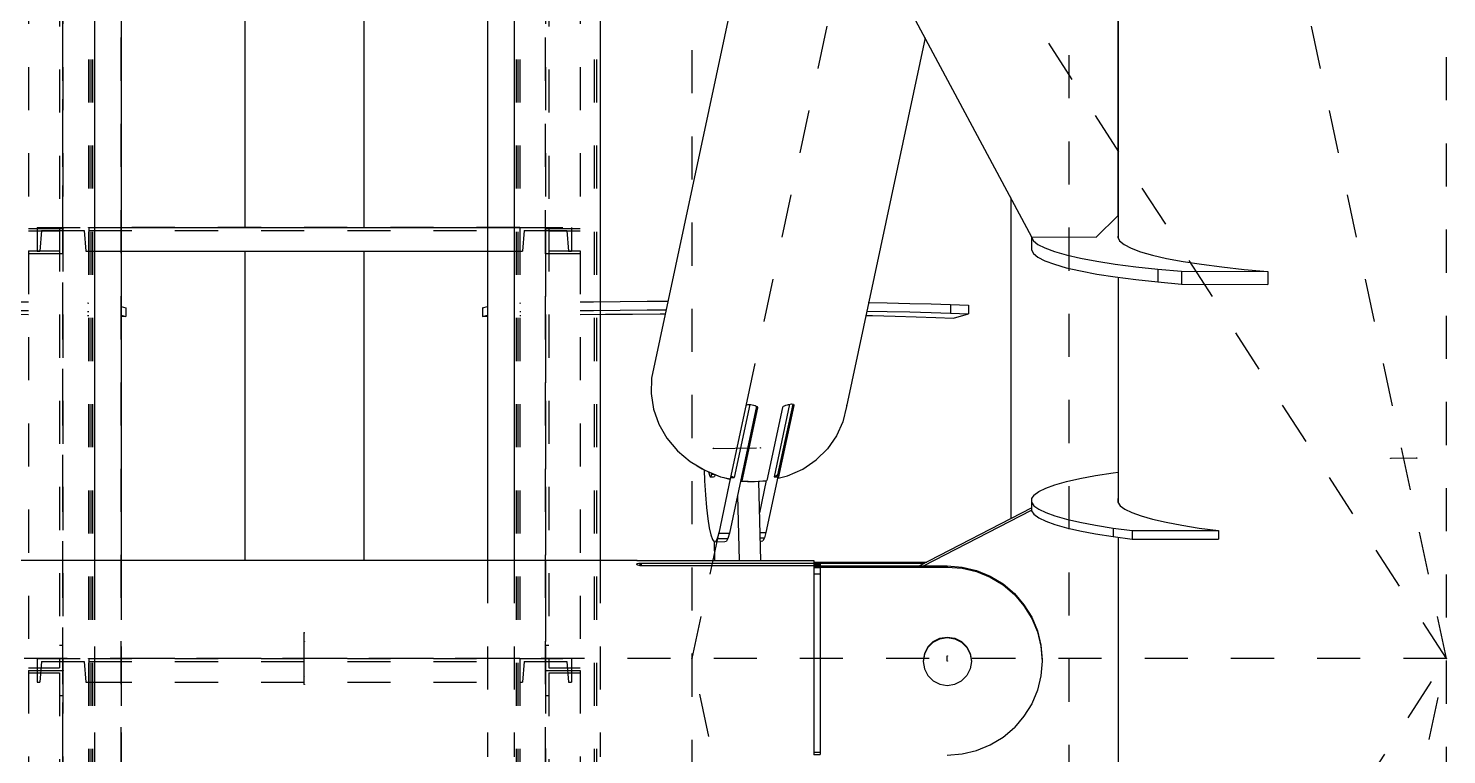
# Model space of a CAD drawing. Header units: millimetres. Extents: x 149919 to 150445, y 136651 to 136866.
# Drawn here: x 150372.823 to 150376.113, y 136717.353 to 136719.038 of the extents above; entities that cross this region are included whole.
import ezdxf

# ---------------------------------------------------------------- set-up
doc = ezdxf.new("R2010")
doc.units = ezdxf.units.MM
doc.header["$LTSCALE"] = 0.25
for name, pattern in [('CENTER', [50.8, 31.75, -6.35, 6.35, -6.35]), ('XKITLINE00', [0]), ('XKITLINE02', [4, 2, -2]), ('XKITLINE03', [6, 3, -1, 1, -1])]:
    doc.linetypes.add(name, pattern=pattern)

# ---------------------------------------------------------------- blocks, each defined once
blk = doc.blocks.new('çatıı')
at = {"color": 8, "linetype": 'CENTER'}
for p, q in [((23255, 6431.43), (23255, 8100.54)), ((23430, 6720.27), (22900, 7540.27)), ((23255, 6720.27), (23430, 7540.27)), ((23430, 5629.8), (23430, 7286.23)), ((23342.5, 6310.27), (23342.5, 7130.27)), ((23430, 6720.27), (23342.5, 7130.27)), ((23259.95, 6769.03), (23270.89, 6769.17)), ((23423.06, 6766.78), (23417.09, 6766.71)), ((23164.99, 6716.26), (23164.99, 6726.25)), ((23165, 6714.3), (23165, 6724.29)), ((22900, 5900.27), (23430, 6720.27)), ((23430, 6720.27), (22900, 6720.27)), ((23430, 5900.27), (23255, 6720.27)), ((23314.2, 6719.7), (23314.2, 6720.85)), ((23342.5, 6310.27), (23430, 6720.27))]:
    blk.add_line(p, q, dxfattribs=at)
at = {"color": 1, "linetype": 'XKITLINE03'}
for p, q in [((23109.01, 6234.33), (23109.01, 7919.31)), ((23122.51, 6234.33), (23122.51, 7919.31)), ((23214.99, 7919.31), (23214.99, 6234.33)), ((23220.98, 6234.33), (23220.99, 7919.31)), ((23109.01, 6820.07), (23109.01, 6917.52)), ((23220.99, 6917.52), (23220.99, 6820.07)), ((23214.99, 6820.27), (23115.01, 6820.27)), ((23115.01, 6820.27), (23115.01, 6820.27)), ((23214.99, 6820.27), (23214.99, 6820.27)), ((23109.01, 6717.52), (23109.01, 6814.26)), ((23220.99, 6814.26), (23220.99, 6717.52)), ((23214.99, 6720.27), (23115.01, 6720.27)), ((23115.01, 6720.27), (23115.01, 6720.27)), ((23214.99, 6720.27), (23214.99, 6720.27)), ((23109.01, 6620.07), (23109.01, 6717.52)), ((23220.99, 6717.52), (23220.99, 6620.07))]:
    blk.add_line(p, q, dxfattribs=at)
at = {"color": 116, "linetype": 'XKITLINE02', "true_color": 0x136734}
for p, q in [((23114.92, 7919.31), (23114.93, 6234.33)), ((23115.01, 7919.31), (23115.01, 6234.33)), ((23115.46, 7919.31), (23115.46, 6234.33)), ((23115.86, 7919.31), (23115.86, 6234.33)), ((23116.31, 7919.31), (23116.31, 6234.33)), ((23122.51, 7919.31), (23122.51, 6234.33)), ((23214.14, 7919.31), (23214.14, 6234.33)), ((23214.54, 7919.31), (23214.53, 6234.33)), ((23214.99, 7919.31), (23214.99, 6234.33)), ((23215.07, 7919.31), (23215.06, 6234.33)), ((23232.3, 7919.31), (23232.3, 6234.33)), ((23232.84, 7919.31), (23232.83, 6234.33)), ((23101.01, 6917.52), (23101.01, 6819.49)), ((23108.21, 6916.94), (23108.21, 6814.27)), ((23109.01, 6917.52), (23109.01, 6814.27)), ((23220.99, 6917.52), (23220.99, 6814.27)), ((23221.79, 6916.94), (23221.79, 6814.27)), ((23228.99, 6917.52), (23228.99, 6819.49)), ((23101.01, 6820.07), (23109.01, 6820.07)), ((23101.01, 6819.49), (23108.21, 6819.49)), ((23103.01, 6820.27), (23103.01, 6814.77)), ((23103.01, 6820.27), (23115.01, 6820.27)), ((23103.01, 6820.27), (23103.01, 6814.77)), ((23104.07, 6819.57), (23103.69, 6814.77)), ((23104.07, 6819.57), (23103.69, 6814.77)), ((23104.07, 6819.57), (23113.94, 6819.57)), ((23108.21, 6820.09), (23108.21, 6718.11)), ((23108.21, 6820.09), (23109.01, 6820.09)), ((23109.01, 6820.09), (23109.01, 6717.52)), ((23113.94, 6819.57), (23114.33, 6814.77)), ((23113.94, 6819.57), (23114.33, 6814.77)), ((23115.01, 6820.27), (23115.01, 6814.77)), ((23115.01, 6820.27), (23122.51, 6820.27)), ((23115.01, 6820.27), (23115.01, 6814.77)), ((23115.01, 6820.27), (23115.01, 6814.77)), ((23115.01, 6819.57), (23214.99, 6819.57)), ((23207.49, 6820.27), (23214.99, 6820.27)), ((23214.99, 6820.27), (23214.99, 6814.77)), ((23214.99, 6820.27), (23214.99, 6814.77)), ((23214.99, 6820.27), (23226.99, 6820.27)), ((23214.99, 6820.27), (23214.99, 6814.77)), ((23216.05, 6819.57), (23215.67, 6814.77)), ((23216.05, 6819.57), (23215.67, 6814.77)), ((23216.05, 6819.57), (23225.92, 6819.57)), ((23220.99, 6820.09), (23220.99, 6717.52)), ((23220.99, 6820.09), (23221.79, 6820.09)), ((23220.99, 6820.07), (23228.99, 6820.07)), ((23221.79, 6820.09), (23221.79, 6718.11)), ((23221.79, 6819.49), (23228.99, 6819.49)), ((23225.92, 6819.57), (23226.31, 6814.77)), ((23225.92, 6819.57), (23226.31, 6814.77)), ((23226.99, 6820.27), (23226.99, 6814.77)), ((23226.99, 6820.27), (23226.99, 6814.77)), ((23101.01, 6814.84), (23101.01, 6717.52)), ((23101.01, 6814.84), (23108.21, 6814.84)), ((23103.01, 6814.77), (23103.69, 6814.77)), ((23114.33, 6814.77), (23115.01, 6814.77)), ((23115.01, 6814.77), (23122.51, 6814.77)), ((23207.49, 6814.77), (23214.99, 6814.77)), ((23214.99, 6814.77), (23215.67, 6814.77)), ((23221.79, 6814.84), (23228.99, 6814.84)), ((23226.31, 6814.77), (23226.99, 6814.77)), ((23228.99, 6814.84), (23228.99, 6717.52)), ((23101.01, 6814.26), (23109.01, 6814.26)), ((23108.21, 6814.27), (23109.01, 6814.27)), ((23220.99, 6814.27), (23221.79, 6814.27)), ((23220.99, 6814.26), (23228.99, 6814.26)), ((23116.31, 6743.1), (23116.31, 6697.45)), ((23122.51, 6743.1), (23122.51, 6697.45)), ((23207.49, 6743.1), (23207.49, 6697.45)), ((23213.68, 6743.1), (23213.68, 6697.45)), ((23220.99, 6743.1), (23220.99, 6717.52)), ((23233.68, 6743.1), (23233.68, 6697.45)), ((23108.21, 6723.35), (23109.01, 6723.35)), ((23220.99, 6723.35), (23221.79, 6723.35)), ((23103.01, 6720.27), (23103.01, 6714.77)), ((23103.01, 6720.27), (23115.01, 6720.27)), ((23103.01, 6720.27), (23103.01, 6714.77)), ((23104.07, 6719.57), (23103.69, 6714.77)), ((23104.07, 6719.57), (23103.69, 6714.77)), ((23104.07, 6719.57), (23113.94, 6719.57)), ((23113.94, 6719.57), (23114.33, 6714.77)), ((23113.94, 6719.57), (23114.33, 6714.77)), ((23115.01, 6720.27), (23214.99, 6720.27)), ((23115.01, 6720.27), (23115.01, 6714.77)), ((23115.01, 6720.27), (23115.01, 6714.77)), ((23115.01, 6720.27), (23115.01, 6714.77)), ((23115.01, 6719.57), (23214.99, 6719.57)), ((23214.99, 6720.27), (23214.99, 6714.77)), ((23214.99, 6720.27), (23214.99, 6714.77)), ((23214.99, 6720.27), (23226.99, 6720.27)), ((23214.99, 6720.27), (23214.99, 6714.77)), ((23216.05, 6719.57), (23215.67, 6714.77)), ((23216.05, 6719.57), (23215.67, 6714.77)), ((23216.05, 6719.57), (23225.92, 6719.57)), ((23225.92, 6719.57), (23226.31, 6714.77)), ((23225.92, 6719.57), (23226.31, 6714.77)), ((23226.99, 6720.27), (23226.99, 6714.77)), ((23226.99, 6720.27), (23226.99, 6714.77)), ((23101.01, 6718.11), (23108.21, 6718.11)), ((23101.01, 6717.52), (23101.01, 6619.49)), ((23101.01, 6717.52), (23109.01, 6717.52)), ((23101.01, 6717.52), (23109.01, 6717.52)), ((23101.01, 6716.94), (23108.21, 6716.94)), ((23108.21, 6716.94), (23108.21, 6614.27)), ((23109.01, 6717.52), (23109.01, 6614.27)), ((23220.99, 6717.52), (23220.99, 6614.27)), ((23220.99, 6717.52), (23228.99, 6717.52)), ((23220.99, 6717.52), (23228.99, 6717.52)), ((23221.79, 6718.11), (23228.99, 6718.11)), ((23221.79, 6716.94), (23221.79, 6614.27)), ((23221.79, 6716.94), (23228.99, 6716.94)), ((23228.99, 6717.52), (23228.99, 6619.49)), ((23103.01, 6714.77), (23103.69, 6714.77)), ((23114.33, 6714.77), (23115.01, 6714.77)), ((23115.01, 6714.77), (23214.99, 6714.77)), ((23214.99, 6714.77), (23215.67, 6714.77)), ((23226.31, 6714.77), (23226.99, 6714.77)), ((23108.21, 6711.72), (23109.01, 6711.72)), ((23220.99, 6711.72), (23221.79, 6711.72)), ((23220.99, 6699.41), (23220.99, 6620.07))]:
    blk.add_line(p, q, dxfattribs=at)
at = {"color": 7, "linetype": 'XKITLINE00'}
for p, q in [((23116.31, 7163.51), (23116.31, 6743.1)), ((23122.51, 7153.92), (23122.51, 6743.1)), ((23207.49, 7022.44), (23207.49, 6743.1)), ((23213.68, 7012.85), (23213.68, 6743.1)), ((23233.68, 6981.91), (23233.68, 6743.1)), ((23122.51, 6820.27), (23207.49, 6820.27)), ((23122.51, 6814.77), (23207.49, 6814.77))]:
    blk.add_line(p, q, dxfattribs=at)
at = {"color": 8, "linetype": 'XKITLINE00'}
for p, q in [((23274.16, 6919.28), (23245.58, 6785.35)), ((23151.2, 6914.77), (23151.2, 6820.27)), ((23178.8, 6914.77), (23178.8, 6820.27)), ((23353.77, 6915.88), (23353.77, 6823.03)), ((23353.8, 6915.87), (23353.8, 6817.9)), ((23301.84, 6877.68), (23333.77, 6818.13)), ((23309.03, 6864.27), (23290.78, 6778.73)), ((23328.92, 6827.18), (23328.92, 6752.73)), ((23348.77, 6818.08), (23353.77, 6823.03)), ((23353.8, 6823.18), (23353.77, 6823.03)), ((23333.75, 6818.16), (23333.74, 6818.08)), ((23333.74, 6818.08), (23334.18, 6817.22)), ((23333.74, 6818.08), (23333.74, 6815.1)), ((23333.77, 6818.13), (23348.77, 6818.08)), ((23353.78, 6818.27), (23353.73, 6818.02)), ((23353.73, 6818.02), (23354.17, 6817.16)), ((23151.2, 6814.77), (23151.2, 6743.1)), ((23178.8, 6814.77), (23178.8, 6743.1)), ((23333.74, 6815.1), (23334.18, 6814.25)), ((23334.18, 6817.22), (23335.22, 6816.37)), ((23335.22, 6816.37), (23336.84, 6815.54)), ((23336.84, 6815.54), (23339.04, 6814.72)), ((23339.04, 6814.72), (23341.8, 6813.94)), ((23354.17, 6817.16), (23355.21, 6816.31)), ((23355.21, 6816.31), (23356.84, 6815.48)), ((23356.84, 6815.48), (23359.04, 6814.66)), ((23359.04, 6814.66), (23361.79, 6813.88)), ((23334.18, 6814.25), (23335.22, 6813.4)), ((23335.22, 6813.4), (23336.84, 6812.56)), ((23336.84, 6812.56), (23339.04, 6811.75)), ((23339.04, 6811.75), (23341.8, 6810.96)), ((23341.8, 6813.94), (23345.09, 6813.18)), ((23345.09, 6813.18), (23348.89, 6812.47)), ((23348.89, 6812.47), (23353.18, 6811.81)), ((23353.18, 6811.81), (23357.91, 6811.19)), ((23357.91, 6811.19), (23363.05, 6810.63)), ((23361.79, 6813.88), (23365.09, 6813.12)), ((23365.09, 6813.12), (23368.89, 6812.41)), ((23368.89, 6812.41), (23373.17, 6811.75)), ((23373.17, 6811.75), (23377.9, 6811.13)), ((23377.9, 6811.13), (23383.04, 6810.57)), ((23341.8, 6810.96), (23345.09, 6810.21)), ((23345.09, 6810.21), (23348.89, 6809.5)), ((23348.89, 6809.5), (23353.18, 6808.83)), ((23353.18, 6808.83), (23357.91, 6808.22)), ((23353.8, 6808.75), (23353.8, 6756.52)), ((23357.91, 6808.22), (23363.05, 6807.66)), ((23363.05, 6810.63), (23368.56, 6810.13)), ((23363.05, 6810.63), (23363.05, 6807.66)), ((23368.56, 6810.13), (23388.55, 6810.07)), ((23368.56, 6810.13), (23368.56, 6807.16)), ((23383.04, 6810.57), (23388.55, 6810.07)), ((23388.55, 6810.07), (23388.55, 6807.1)), ((23363.05, 6807.66), (23368.56, 6807.16)), ((23368.56, 6807.16), (23388.55, 6807.1)), ((23097.86, 6803.06), (23101.01, 6803.02)), ((23114.72, 6802.78), (23115.01, 6802.77)), ((23122.51, 6801.98), (23123.6, 6801.67)), ((23123.6, 6801.67), (23123.6, 6799.67)), ((23206.39, 6801.67), (23207.49, 6801.98)), ((23206.39, 6801.67), (23206.39, 6799.67)), ((23214.99, 6802.77), (23215.27, 6802.78)), ((23228.99, 6803.02), (23232.13, 6803.06)), ((23232.13, 6803.06), (23238.29, 6803.13)), ((23238.29, 6803.13), (23244.59, 6803.17)), ((23244.59, 6803.17), (23249.39, 6803.2)), ((23295.87, 6802.89), (23300.26, 6802.81)), ((23300.26, 6802.81), (23305.51, 6802.68)), ((23305.51, 6802.68), (23310.42, 6802.55)), ((23310.42, 6802.55), (23314.96, 6802.4)), ((23314.96, 6802.4), (23314.96, 6800.4)), ((23314.96, 6802.4), (23319.09, 6802.24)), ((23319.09, 6802.24), (23319.09, 6800.24)), ((23095.12, 6800.16), (23101.01, 6800.09)), ((23097.86, 6801.06), (23101.01, 6801.02)), ((23114.72, 6800.78), (23115.01, 6800.77)), ((23114.72, 6799.88), (23115.01, 6799.87)), ((23122.51, 6799.98), (23123.6, 6799.67)), ((23122.51, 6799.7), (23123.6, 6799.67)), ((23206.39, 6799.67), (23207.49, 6799.98)), ((23206.39, 6799.67), (23207.49, 6799.7)), ((23214.99, 6800.77), (23215.27, 6800.78)), ((23214.99, 6799.87), (23215.27, 6799.88)), ((23228.99, 6801.02), (23232.13, 6801.06)), ((23228.99, 6800.09), (23234.87, 6800.16)), ((23232.13, 6801.06), (23238.29, 6801.13)), ((23234.87, 6800.16), (23241.17, 6800.2)), ((23238.29, 6801.13), (23244.59, 6801.18)), ((23241.17, 6800.2), (23247.57, 6800.23)), ((23244.59, 6801.18), (23248.96, 6801.2)), ((23247.57, 6800.23), (23248.76, 6800.23)), ((23295.22, 6799.87), (23296.84, 6799.84)), ((23295.44, 6800.9), (23300.26, 6800.81)), ((23296.84, 6799.84), (23302.09, 6799.71)), ((23300.26, 6800.81), (23305.51, 6800.69)), ((23302.09, 6799.71), (23307, 6799.58)), ((23305.51, 6800.69), (23310.42, 6800.55)), ((23307, 6799.58), (23311.54, 6799.43)), ((23310.42, 6800.55), (23314.96, 6800.4)), ((23311.54, 6799.43), (23315.67, 6799.26)), ((23314.96, 6800.4), (23319.09, 6800.24)), ((23315.67, 6799.26), (23319.09, 6800.24)), ((23245.58, 6785.35), (23245.46, 6781.75)), ((23245.46, 6781.75), (23246.02, 6778.16)), ((23269.93, 6778.82), (23263.65, 6749.4)), ((23267.45, 6778.89), (23263.85, 6761.98)), ((23268.38, 6779.22), (23264.78, 6762.32)), ((23269.97, 6778.79), (23266.5, 6762.53)), ((23270.17, 6778.44), (23266.56, 6761.53)), ((23267.53, 6779.02), (23267.45, 6778.89)), ((23267.53, 6779.02), (23267.7, 6779.13)), ((23267.7, 6779.13), (23267.94, 6779.2)), ((23267.94, 6779.2), (23268.24, 6779.23)), ((23268.24, 6779.23), (23268.58, 6779.21)), ((23268.58, 6779.21), (23268.94, 6779.15)), ((23268.94, 6779.15), (23269.22, 6779.07)), ((23269.22, 6779.07), (23269.29, 6779.06)), ((23269.29, 6779.06), (23269.6, 6778.98)), ((23269.6, 6778.98), (23269.86, 6778.87)), ((23269.86, 6778.87), (23270.05, 6778.74)), ((23270.05, 6778.74), (23270.15, 6778.59)), ((23270.15, 6778.59), (23270.17, 6778.44)), ((23275.94, 6778.51), (23272.33, 6761.6)), ((23277.61, 6779.3), (23274.01, 6762.44)), ((23278.34, 6779.31), (23274.83, 6762.9)), ((23278.37, 6779.3), (23274.92, 6763.15)), ((23278.59, 6779.03), (23274.98, 6762.12)), ((23276.01, 6778.67), (23275.94, 6778.51)), ((23276.01, 6778.67), (23276.18, 6778.82)), ((23276.18, 6778.82), (23276.41, 6778.95)), ((23276.41, 6778.95), (23276.71, 6779.07)), ((23276.71, 6779.07), (23277.04, 6779.16)), ((23277.04, 6779.16), (23277.11, 6779.17)), ((23277.11, 6779.17), (23277.39, 6779.25)), ((23277.39, 6779.25), (23277.73, 6779.32)), ((23277.73, 6779.32), (23278.04, 6779.35)), ((23278.04, 6779.35), (23278.29, 6779.33)), ((23278.29, 6779.33), (23278.48, 6779.27)), ((23278.48, 6779.27), (23278.58, 6779.16)), ((23278.58, 6779.16), (23278.59, 6779.03)), ((23290.78, 6778.73), (23289.97, 6775.23)), ((23290.79, 6779.08), (23290.78, 6778.73)), ((23246.02, 6778.16), (23247.26, 6774.69)), ((23289.97, 6775.23), (23288.49, 6771.94)), ((23247.26, 6774.69), (23249.14, 6771.44)), ((23288.49, 6771.94), (23286.41, 6768.95)), ((23249.14, 6771.44), (23251.6, 6768.51)), ((23251.6, 6768.51), (23254.55, 6765.99)), ((23283.76, 6766.37), (23286.41, 6768.95)), ((23254.55, 6765.99), (23257.93, 6763.96)), ((23280.65, 6764.25), (23283.76, 6766.37)), ((23256.19, 6765.01), (23256.93, 6764.51)), ((23256.93, 6764.51), (23257.34, 6764.31)), ((23257.79, 6764.05), (23257.9, 6761.52)), ((23257.93, 6763.96), (23261.61, 6762.48)), ((23258.82, 6763.6), (23258.99, 6762.82)), ((23258.97, 6763.54), (23260.19, 6762.97)), ((23258.99, 6762.82), (23259.17, 6762.45)), ((23259.17, 6762.45), (23259.36, 6762.53)), ((23259.17, 6762.45), (23259.97, 6762.46)), ((23259.52, 6763.04), (23259.36, 6762.53)), ((23259.56, 6763.27), (23259.52, 6763.04)), ((23259.52, 6763.04), (23260.02, 6763.05)), ((23259.97, 6762.46), (23260.15, 6762.54)), ((23260.28, 6762.94), (23260.15, 6762.54)), ((23260.21, 6763.05), (23260.19, 6762.97)), ((23260.19, 6762.97), (23261.06, 6762.7)), ((23263.85, 6761.97), (23261.16, 6749.37)), ((23261.61, 6762.48), (23263.85, 6761.98)), ((23262.36, 6762.31), (23263.67, 6761.92)), ((23263.69, 6762.01), (23263.67, 6761.92)), ((23263.92, 6762.31), (23264.78, 6762.32)), ((23264, 6762.7), (23264.78, 6762.32)), ((23266.35, 6762.07), (23266.39, 6761.47)), ((23266.52, 6762.11), (23266.39, 6761.47)), ((23266.49, 6762.7), (23266.52, 6762.11)), ((23266.5, 6762.53), (23266.56, 6761.53)), ((23274.86, 6762.45), (23272.1, 6749.51)), ((23274.01, 6762.44), (23274.83, 6762.9)), ((23274.01, 6762.44), (23274.86, 6762.45)), ((23274.8, 6762.17), (23274.81, 6762.06)), ((23274.95, 6762.69), (23274.81, 6762.06)), ((23274.81, 6762.06), (23274.98, 6762.12)), ((23274.83, 6762.9), (23274.86, 6762.45)), ((23274.91, 6763.26), (23274.95, 6762.69)), ((23274.92, 6763.15), (23274.98, 6762.12)), ((23274.98, 6762.12), (23277.15, 6762.68)), ((23277.15, 6762.68), (23280.65, 6764.25)), ((23341.83, 6761.34), (23344.98, 6762.05)), ((23344.98, 6762.05), (23348.59, 6762.74)), ((23348.59, 6762.74), (23352.65, 6763.38)), ((23352.65, 6763.38), (23353.8, 6763.53)), ((23257.9, 6761.52), (23258.1, 6758.27)), ((23266.39, 6761.47), (23267.84, 6761.36)), ((23266.56, 6761.53), (23269.46, 6761.34)), ((23267.85, 6761.44), (23267.84, 6761.36)), ((23267.84, 6761.36), (23269.28, 6761.34)), ((23269.28, 6761.34), (23269.46, 6761.34)), ((23269.46, 6761.34), (23272.33, 6761.6)), ((23269.61, 6761.35), (23270.73, 6761.4)), ((23270.41, 6761.38), (23270.88, 6743.04)), ((23272.2, 6761.59), (23270.6, 6754.07)), ((23270.73, 6761.4), (23272.16, 6761.55)), ((23270.74, 6761.45), (23270.73, 6761.4)), ((23272.17, 6761.59), (23272.16, 6761.55)), ((23334.31, 6758.2), (23335.4, 6759.02)), ((23335.4, 6759.02), (23337.03, 6759.81)), ((23337.03, 6759.81), (23339.18, 6760.59)), ((23339.18, 6760.59), (23341.83, 6761.34)), ((23258.1, 6758.27), (23258.35, 6755.31)), ((23258.35, 6755.31), (23258.64, 6752.73)), ((23265.52, 6758.15), (23265.91, 6743.04)), ((23307.7, 6741.78), (23333.76, 6755.23)), ((23334.31, 6758.2), (23333.76, 6757.38)), ((23333.76, 6757.38), (23333.76, 6756.56)), ((23333.76, 6756.56), (23334.31, 6755.74)), ((23333.76, 6756.56), (23333.76, 6754.58)), ((23334.31, 6755.74), (23335.4, 6754.93)), ((23353.8, 6757.43), (23353.76, 6757.38)), ((23353.76, 6757.38), (23353.76, 6756.56)), ((23353.76, 6756.56), (23354.31, 6755.74)), ((23354.31, 6755.74), (23355.4, 6754.93)), ((23258.64, 6752.73), (23258.97, 6750.6)), ((23308.69, 6741.78), (23333.76, 6754.72)), ((23333.76, 6754.58), (23334.31, 6753.76)), ((23334.31, 6753.76), (23335.4, 6752.95)), ((23335.4, 6754.93), (23337.03, 6754.14)), ((23335.4, 6752.95), (23337.03, 6752.15)), ((23337.03, 6754.14), (23339.18, 6753.36)), ((23337.03, 6752.15), (23339.18, 6751.38)), ((23339.18, 6753.36), (23341.83, 6752.61)), ((23341.83, 6752.61), (23344.98, 6751.89)), ((23344.98, 6751.89), (23348.59, 6751.21)), ((23355.4, 6754.93), (23357.03, 6754.14)), ((23357.03, 6754.14), (23359.18, 6753.36)), ((23359.18, 6753.36), (23361.83, 6752.61)), ((23361.83, 6752.61), (23364.98, 6751.89)), ((23364.98, 6751.89), (23368.59, 6751.21)), ((23258.97, 6750.6), (23259.33, 6748.97)), ((23259.33, 6748.97), (23259.7, 6747.88)), ((23261.16, 6749.37), (23260.83, 6748.13)), ((23261.16, 6749.37), (23263.65, 6749.4)), ((23263.65, 6749.4), (23263.31, 6748.16)), ((23270.71, 6749.49), (23272.1, 6749.51)), ((23272.1, 6749.51), (23271.76, 6748.27)), ((23339.18, 6751.38), (23341.83, 6750.63)), ((23341.83, 6750.63), (23344.98, 6749.91)), ((23344.98, 6749.91), (23348.59, 6749.23)), ((23348.59, 6751.21), (23352.65, 6750.57)), ((23348.59, 6749.23), (23352.65, 6748.59)), ((23352.65, 6750.57), (23357.11, 6749.98)), ((23352.65, 6750.57), (23352.65, 6748.59)), ((23352.65, 6748.59), (23357.11, 6747.99)), ((23357.11, 6749.98), (23377.11, 6749.98)), ((23357.11, 6749.98), (23357.11, 6747.99)), ((23368.59, 6751.21), (23372.65, 6750.57)), ((23372.65, 6750.57), (23377.11, 6749.98)), ((23377.11, 6749.98), (23377.11, 6747.99)), ((23259.7, 6747.88), (23260.09, 6747.37)), ((23260.09, 6747.37), (23260.46, 6747.46)), ((23260.09, 6747.37), (23262.57, 6747.41)), ((23260.11, 6747.38), (23260.18, 6743.04)), ((23260.83, 6748.13), (23260.46, 6747.46)), ((23260.83, 6748.13), (23263.31, 6748.16)), ((23262.57, 6747.41), (23262.95, 6747.49)), ((23263.31, 6748.16), (23262.95, 6747.49)), ((23270.75, 6748.26), (23271.76, 6748.27)), ((23270.77, 6747.51), (23271.02, 6747.51)), ((23271.02, 6747.51), (23271.4, 6747.6)), ((23271.76, 6748.27), (23271.4, 6747.6)), ((23353.8, 6748.43), (23353.8, 6690.26)), ((23357.11, 6747.99), (23377.11, 6747.99)), ((23087.8, 6743.1), (23242.19, 6743.1)), ((23242.11, 6743.09), (23242.19, 6743.1)), ((23242.11, 6743.09), (23242.11, 6743.07)), ((23242.11, 6743.07), (23242.19, 6743.06)), ((23242.11, 6742.22), (23242.19, 6742.29)), ((23242.11, 6742.22), (23242.11, 6742.16)), ((23242.11, 6742.16), (23242.19, 6742.09)), ((23242.19, 6743.1), (23242.36, 6743.06)), ((23242.19, 6743.06), (23242.36, 6743.05)), ((23242.19, 6742.29), (23242.36, 6742.34)), ((23242.19, 6742.09), (23242.36, 6741.99)), ((23242.36, 6743.06), (23242.52, 6743.05)), ((23242.36, 6743.05), (23242.6, 6743.04)), ((23242.36, 6742.34), (23242.6, 6742.39)), ((23242.6, 6743.04), (23242.89, 6743.04)), ((23242.6, 6742.39), (23242.89, 6742.42)), ((23242.89, 6743.04), (23243.2, 6743.04)), ((23242.89, 6742.42), (23243.2, 6742.43)), ((23242.89, 6742.42), (23242.89, 6741.86)), ((23243.2, 6743.04), (23283.2, 6743.04)), ((23243.2, 6742.43), (23243.2, 6741.84)), ((23243.2, 6742.43), (23283.2, 6742.43)), ((23283.2, 6743.04), (23283.2, 6742.94)), ((23283.2, 6742.94), (23283.2, 6741.84)), ((23283.2, 6742.67), (23309.43, 6742.67)), ((23283.2, 6742.62), (23284.7, 6742.62)), ((23283.2, 6742.56), (23284.7, 6742.56)), ((23283.2, 6742.26), (23284.7, 6742.26)), ((23283.2, 6742.01), (23283.2, 6741.84)), ((23283.2, 6742.01), (23284.7, 6742.01)), ((23284.7, 6742.62), (23284.7, 6742.56)), ((23284.7, 6742.56), (23284.7, 6742.44)), ((23284.7, 6742.44), (23284.7, 6741.79)), ((23284.7, 6742.41), (23308.94, 6742.41)), ((23242.36, 6741.99), (23242.6, 6741.91)), ((23242.6, 6741.91), (23242.89, 6741.86)), ((23242.89, 6741.86), (23243.2, 6741.84)), ((23243.2, 6741.84), (23283.2, 6741.84)), ((23283.2, 6741.84), (23283.2, 6738.45)), ((23283.2, 6741.78), (23314.2, 6741.78)), ((23283.2, 6741.52), (23314.2, 6741.52)), ((23283.2, 6741.38), (23284.7, 6741.38)), ((23283.2, 6739.94), (23284.7, 6739.94)), ((23284.7, 6741.38), (23284.7, 6737.99)), ((23314.2, 6741.78), (23317.64, 6741.51)), ((23314.2, 6741.78), (23314.2, 6741.52)), ((23314.2, 6741.52), (23317.64, 6741.25)), ((23317.64, 6741.51), (23320.99, 6740.71)), ((23317.64, 6741.51), (23317.64, 6741.25)), ((23317.64, 6741.25), (23320.99, 6740.46)), ((23320.99, 6740.71), (23324.18, 6739.4)), ((23320.99, 6740.46), (23324.18, 6739.14)), ((23324.18, 6739.4), (23327.13, 6737.61)), ((23324.18, 6739.14), (23327.13, 6737.36)), ((23283.2, 6738.45), (23283.2, 6725.29)), ((23284.7, 6737.99), (23284.7, 6698)), ((23327.13, 6737.61), (23329.75, 6735.39)), ((23327.13, 6737.36), (23329.75, 6735.13)), ((23329.75, 6735.39), (23331.99, 6732.78)), ((23329.75, 6735.13), (23331.99, 6732.53)), ((23331.99, 6732.78), (23333.8, 6729.86)), ((23331.99, 6732.53), (23333.8, 6729.61)), ((23333.8, 6729.86), (23335.12, 6726.7)), ((23333.8, 6729.61), (23335.12, 6726.45)), ((23335.12, 6726.7), (23335.92, 6723.37)), ((23335.12, 6726.45), (23335.92, 6723.12)), ((23283.2, 6725.29), (23283.2, 6697.98)), ((23309.66, 6722.97), (23308.87, 6721.42)), ((23309.66, 6722.86), (23308.87, 6721.32)), ((23309.66, 6722.97), (23310.9, 6724.2)), ((23309.66, 6722.86), (23310.9, 6724.09)), ((23310.9, 6724.2), (23312.46, 6724.98)), ((23310.9, 6724.09), (23312.46, 6724.88)), ((23312.46, 6724.98), (23314.2, 6725.26)), ((23312.46, 6724.88), (23314.2, 6725.15)), ((23314.2, 6725.26), (23314.2, 6725.15)), ((23314.2, 6725.26), (23315.93, 6724.98)), ((23314.2, 6725.15), (23315.93, 6724.88)), ((23315.93, 6724.98), (23317.49, 6724.2)), ((23315.93, 6724.88), (23317.49, 6724.09)), ((23317.49, 6724.2), (23318.73, 6722.97)), ((23317.49, 6724.09), (23318.73, 6722.86)), ((23318.73, 6722.97), (23319.52, 6721.42)), ((23318.73, 6722.86), (23319.52, 6721.32)), ((23335.92, 6723.37), (23336.2, 6719.96)), ((23335.92, 6723.12), (23336.2, 6719.7)), ((23308.87, 6721.42), (23308.6, 6719.7)), ((23308.87, 6721.32), (23308.6, 6719.6)), ((23308.6, 6719.6), (23308.87, 6717.88)), ((23319.52, 6721.42), (23319.8, 6719.7)), ((23319.52, 6721.32), (23319.8, 6719.6)), ((23319.8, 6719.6), (23319.52, 6717.88)), ((23336.2, 6719.7), (23335.92, 6716.29)), ((23336.2, 6719.96), (23336.19, 6719.83)), ((23336.2, 6719.96), (23336.2, 6719.7)), ((23308.87, 6717.88), (23309.66, 6716.34)), ((23309.66, 6716.34), (23310.9, 6715.11)), ((23317.49, 6715.11), (23318.73, 6716.34)), ((23319.52, 6717.88), (23318.73, 6716.34)), ((23335.92, 6716.29), (23335.12, 6712.96)), ((23310.9, 6715.11), (23312.46, 6714.32)), ((23312.46, 6714.32), (23314.2, 6714.05)), ((23314.2, 6714.05), (23315.93, 6714.32)), ((23315.93, 6714.32), (23317.49, 6715.11)), ((23335.12, 6712.96), (23333.8, 6709.8)), ((23333.8, 6709.8), (23331.99, 6706.88)), ((23331.99, 6706.88), (23329.75, 6704.27)), ((23327.13, 6702.05), (23329.75, 6704.27)), ((23320.99, 6698.95), (23324.18, 6700.26)), ((23324.18, 6700.26), (23327.13, 6702.05)), ((23283.2, 6698.57), (23284.7, 6698.57)), ((23283.2, 6698), (23284.7, 6698)), ((23314.2, 6697.88), (23317.64, 6698.15)), ((23317.64, 6698.15), (23320.99, 6698.95))]:
    blk.add_line(p, q, dxfattribs=at)
at = {"color": 1, "linetype": 'XKITLINE00'}
for centre in [(23109.01, 6820.07), (23115.01, 6820.27), (23115.01, 6820.27), (23214.99, 6820.27), (23214.99, 6820.27), (23220.99, 6820.07), (23109.01, 6814.26), (23220.99, 6814.26), (23115.01, 6720.27), (23115.01, 6720.27), (23214.99, 6720.27), (23214.99, 6720.27), (23109.01, 6717.52), (23109.01, 6717.52), (23220.99, 6717.52), (23220.99, 6717.52)]:
    blk.add_circle(centre, 0.05, dxfattribs=at)
at = {"color": 8, "linetype": 'XKITLINE00'}
for centre in [(23259.95, 6769.03), (23270.89, 6769.17), (23417.09, 6766.71), (23423.06, 6766.78), (23164.99, 6726.25), (23165, 6724.29), (23255, 6720.27), (23255, 6720.27), (23314.2, 6720.85), (23314.2, 6719.7), (23430, 6720.27), (23430, 6720.27), (23430, 6720.27), (23430, 6720.27), (23430, 6720.27), (23164.99, 6716.26), (23165, 6714.3)]:
    blk.add_circle(centre, 0.05, dxfattribs=at)

msp = doc.modelspace()

# ---------------------------------------------------------------- block references
at = {"xscale": 0.009999943142843078, "yscale": 0.009999943142843078, "zscale": 0.009999943142843078}
msp.add_blockref('çatıı', (150141.8141, 136650.3731), dxfattribs=at)

doc.saveas('drawing.dxf')
